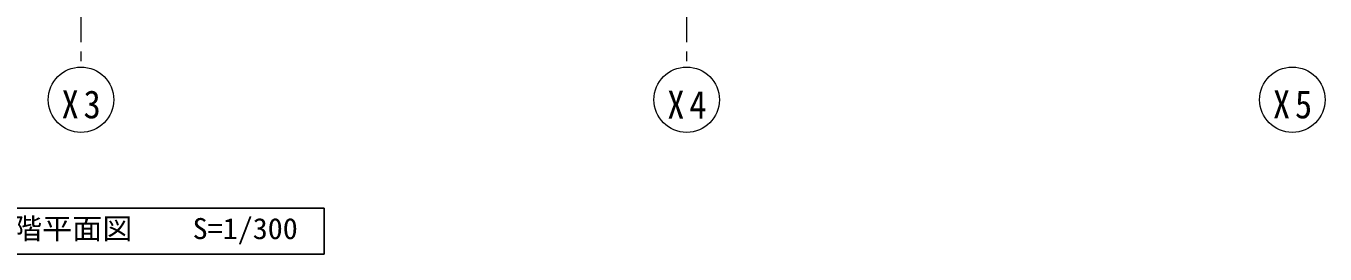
# Model space of a CAD drawing. Units: millimetres at full size; details may follow other scales. Extents: x -57346 to 60518, y -42813 to 41849.
# Drawn here: x -25029 to -4653, y -27294 to -23716 of the extents above; entities that cross this region are included whole.
import ezdxf
from ezdxf.enums import TextEntityAlignment as Align

# ---------------------------------------------------------------- set-up
doc = ezdxf.new("R2010")
doc.units = ezdxf.units.MM
doc.header["$LTSCALE"] = 150
doc.linetypes.add('CHAIN1', pattern=[8, 5, -1, 1, -1])
for name, color, linetype, lineweight in [('1-3_中線', 3, 'Continuous', 25), ('1-A_中芯線', 4, 'CHAIN1', 9), ('1-D_文字', 4, 'Continuous', 9)]:
    doc.layers.add(name, color=color, linetype=linetype, lineweight=lineweight)
doc.styles.add('ＭＳ ゴシック', font='')
doc.styles.get('ＭＳ ゴシック').set_extended_font_data('MS Gothic')

# ---------------------------------------------------------------- blocks, each defined once
blk = doc.blocks.new('通り芯2')
at = {"layer": '1-D_文字', "color": 7, "lineweight": 18}
blk.add_circle((0, 0), 769, dxfattribs=at)

msp = doc.modelspace()

# ---------------------------------------------------------------- linework, layer by layer
at = {"layer": '1-3_中線'}
for q in [(-29111, -26573.5), (-20352.9, -27294)]:
    msp.add_line((-20352.9, -26573.5), q, dxfattribs=at)
msp.add_lwpolyline([(-20352.9, -27294), (-29111, -27294), (-29111, -26573.5)], dxfattribs=at)
at = {"layer": '1-A_中芯線'}
for p, q in [((-24165.9, 19981.9), (-24165.9, -24360.1)), ((-14665.9, 19981.9), (-14665.9, -24360.1))]:
    msp.add_line(p, q, dxfattribs=at)

# ---------------------------------------------------------------- block references
at = {"layer": '1-D_文字', "xscale": 0.6666667, "yscale": 0.6666667}
for p in [(-24165.9, -24872.7), (-14665.9, -24872.7), (-5165.9, -24872.7)]:
    msp.add_blockref('通り芯2', p, dxfattribs=at)

# ---------------------------------------------------------------- texts
at = {"layer": '1-D_文字', "color": 7, "style": 'ＭＳ ゴシック', "width": 1.05}
msp.add_text('消防署庁舎\u3000１階平面図\u3000\u3000S=1/300', height=329.9, dxfattribs=at).set_placement((-28556.9, -27158.8), align=Align.BOTTOM_LEFT)
at = {"layer": '1-D_文字', "color": 3, "char_height": 439.9, "attachment_point": 7, "style": 'ＭＳ ゴシック'}
for s, insert in [('\\T1.28;\\W0.9;X3', (-24469.7, -25172.7)), ('\\T1.28;\\W0.9;X4', (-14969.7, -25172.7)), ('\\T1.28;\\W0.9;X5', (-5469.7, -25172.7))]:
    msp.add_mtext(s, dxfattribs=dict(at, insert=insert))

doc.saveas('drawing.dxf')
